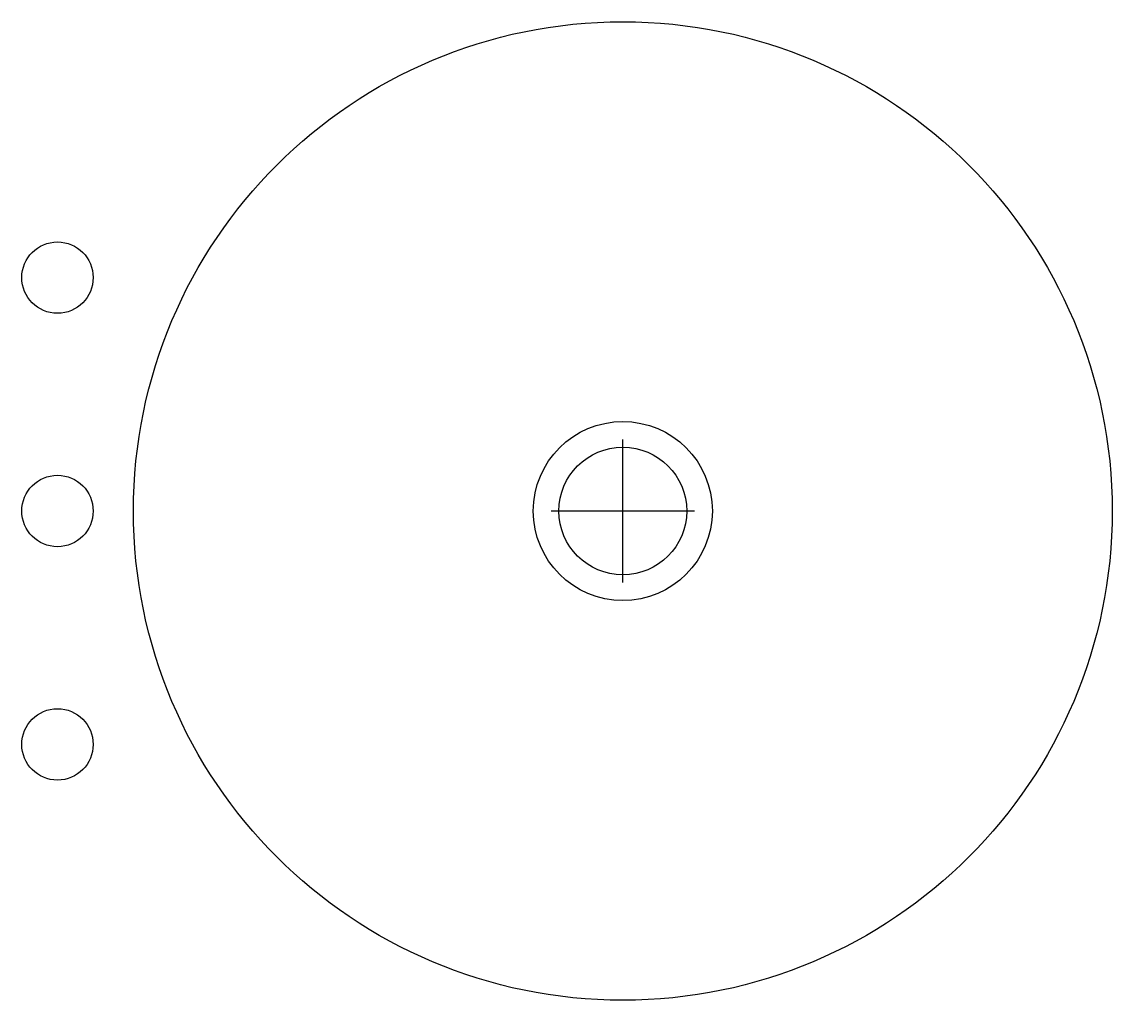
# Model space of a CAD drawing. Header units: millimetres. Extents: x 42.094 to 42.55, y -11.823 to -11.413.
import ezdxf

# ---------------------------------------------------------------- set-up
doc = ezdxf.new("R2010")
doc.units = ezdxf.units.MM
doc.header["$LTSCALE"] = 10

msp = doc.modelspace()

# ---------------------------------------------------------------- linework, layer by layer
at = {"color": 1}
for p, q in [((42.34536, -11.64757), (42.34536, -11.58751)), ((42.37539, -11.61754), (42.31533, -11.61754))]:
    msp.add_line(p, q, dxfattribs=at)
for centre, radius in [((42.34536, -11.61754), 0.205), ((42.10854, -11.51974), 0.01495), ((42.34536, -11.61754), 0.0375), ((42.34536, -11.61754), 0.02676), ((42.10854, -11.61754), 0.01495), ((42.10854, -11.71534), 0.01495)]:
    msp.add_circle(centre, radius)

doc.saveas('drawing.dxf')
